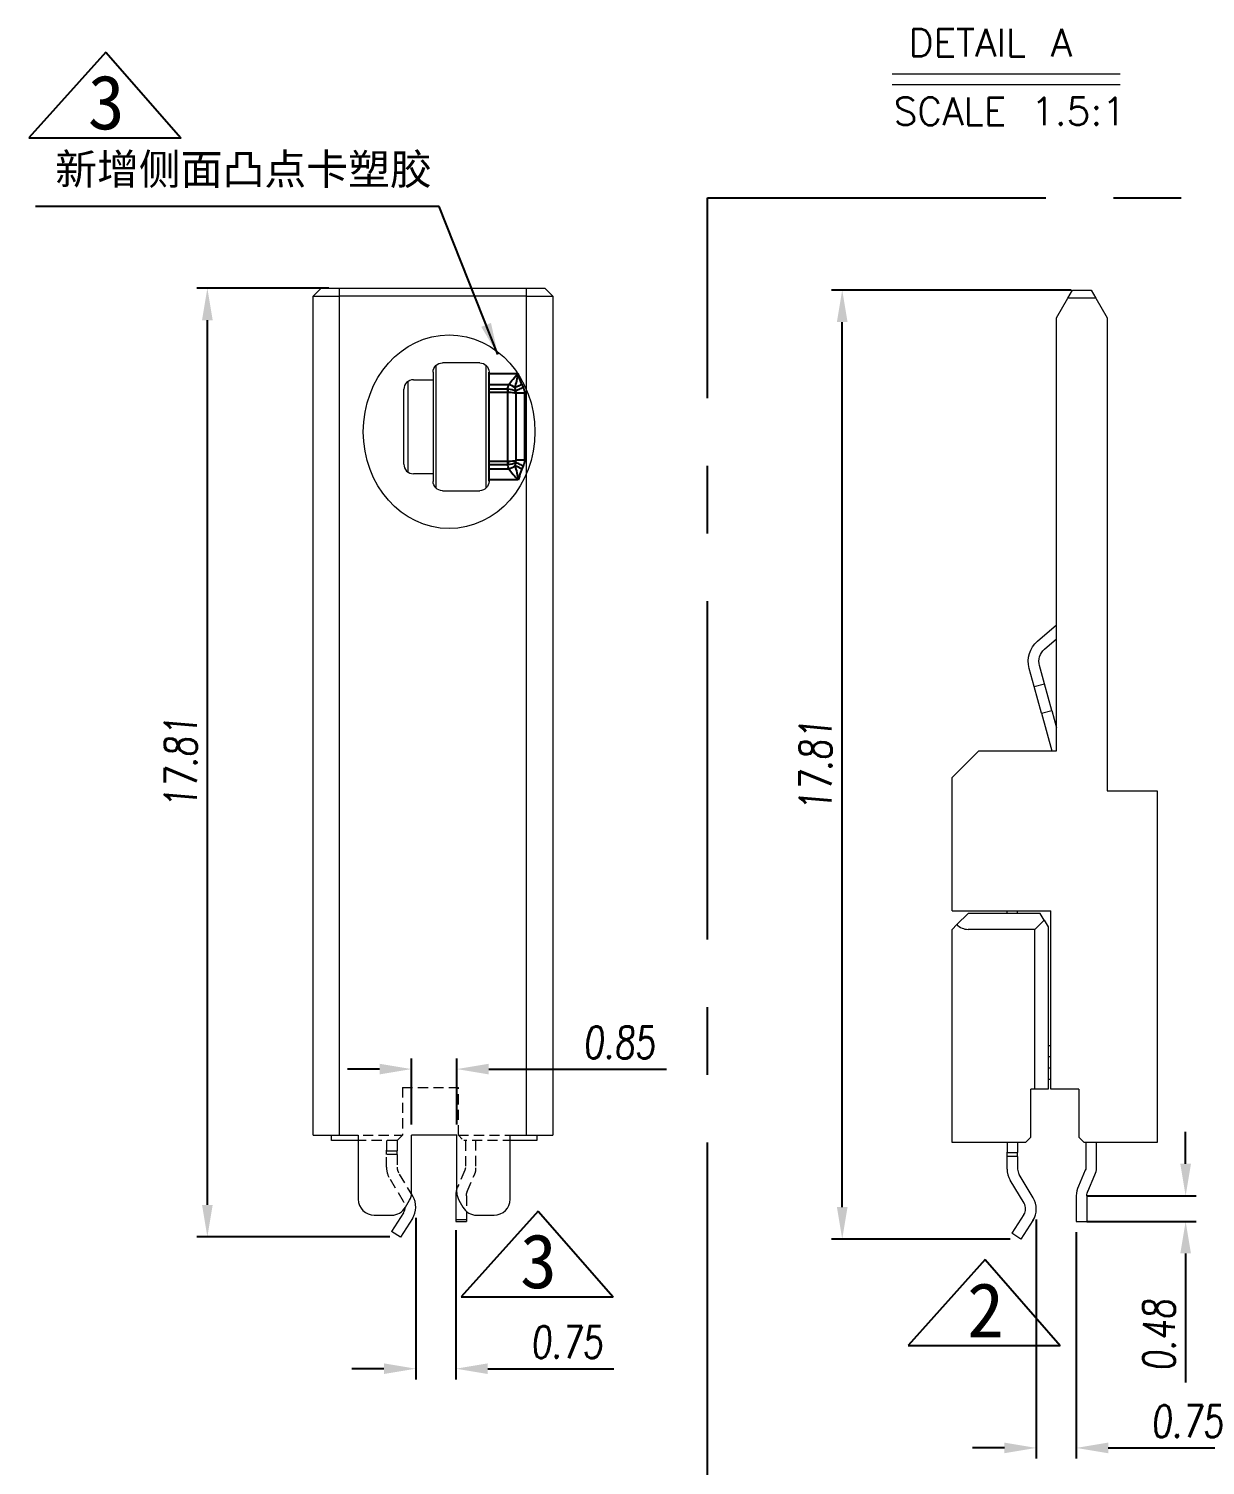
# Model space of a CAD drawing. Header units: millimetres. Extents: x 2027 to 2143, y 133 to 225.
# Drawn here: x 2055.79 to 2077.88, y 169.98 to 196.95 of the extents above; entities that cross this region are included whole.
import ezdxf

# ---------------------------------------------------------------- set-up
doc = ezdxf.new("R2010")
doc.units = ezdxf.units.MM
doc.linetypes.add('CENTER', pattern=[10.16, 6.35, -1.27, 1.27, -1.27])
doc.linetypes.add('HIDDEN', pattern=[9.525, 6.35, -3.175])
doc.layers.add('標注線DIMENSIONS', color=3, linetype='Continuous', lineweight=9)
doc.styles.add('2222', font='romans.shx', dxfattribs={"width": 0.75, "oblique": 5})
doc.styles.add('ROMANS', font='txt.shx', dxfattribs={"height": 0.6})
doc.styles.get("Standard").update_dxf_attribs({"font": 'romans.shx', "height": 0.6})
doc.dimstyles.new('1-1', dxfattribs={"dimscale": 4, "dimtxt": 0.15, "dimasz": 0.15, "dimexe": 0.05, "dimexo": 0.05, "dimgap": 0.05, "dimtad": 1, "dimzin": 0, "dimdsep": 46, "dimtxsty": '2222', "dimcen": 0.09, "dimclrd": 3, "dimclre": 3, "dimclrt": 256, "dimadec": 0, "dimazin": 0, "dimtp": 0.1, "dimtm": 0.1, "dimtfac": 1, "dimtofl": 0, "dimtmove": 0, "dimatfit": 3, "dimfxl": 0, "dimtolj": 1, "dimtzin": 0, "dimarcsym": 0})

# ---------------------------------------------------------------- blocks, each defined once
blk = doc.blocks.new('*D218')
at = {"color": 3, "lineweight": -2, "ltscale": 0.01}
for p, q in [((2077.51, 175.641), (2077.51, 176.241)), ((2075.656, 175.041), (2077.71, 175.041)), ((2075.656, 174.559), (2077.71, 174.559)), ((2077.51, 173.959), (2077.51, 171.535))]:
    blk.add_line(p, q, dxfattribs=at)
at = {"color": 3, "ltscale": 0.01}
for points in [[(2077.41, 175.641), (2077.61, 175.641), (2077.51, 175.041)], [(2077.41, 173.959), (2077.61, 173.959), (2077.51, 174.559)]]:
    blk.add_solid(points, dxfattribs=at)
at = {"layer": 'Defpoints', "color": 0, "ltscale": 0.01}
for p in [(2075.456, 175.041), (2077.51, 175.041), (2075.456, 174.559)]:
    blk.add_point(p, dxfattribs=at)
at = {"ltscale": 0.01, "insert": (2077.01, 172.421), "char_height": 0.6, "attachment_point": 5, "rotation": 90, "style": '2222'}
blk.add_mtext('\\A1;0.48', dxfattribs=at)
blk = doc.blocks.new('*D219')
at = {"color": 3, "lineweight": -2, "ltscale": 0.01}
for p, q in [((2061.426, 192.075), (2058.942, 192.075)), ((2059.142, 174.868), (2059.142, 191.475)), ((2062.571, 174.268), (2058.942, 174.268))]:
    blk.add_line(p, q, dxfattribs=at)
at = {"color": 3, "ltscale": 0.01}
for points in [[(2059.042, 191.475), (2059.242, 191.475), (2059.142, 192.075)], [(2059.042, 174.868), (2059.242, 174.868), (2059.142, 174.268)]]:
    blk.add_solid(points, dxfattribs=at)
at = {"layer": 'Defpoints', "color": 0, "ltscale": 0.01}
for p in [(2059.142, 192.075), (2061.626, 192.075), (2062.771, 174.268)]:
    blk.add_point(p, dxfattribs=at)
at = {"ltscale": 0.01, "insert": (2058.642, 183.172), "char_height": 0.6, "attachment_point": 5, "rotation": 90, "style": '2222'}
blk.add_mtext('\\A1;17.81', dxfattribs=at)
blk = doc.blocks.new('*D220')
at = {"color": 3, "lineweight": -2, "ltscale": 0.01}
for p, q in [((2075.361, 192.041), (2070.862, 192.041)), ((2071.062, 174.827), (2071.062, 191.441)), ((2074.215, 174.227), (2070.862, 174.227))]:
    blk.add_line(p, q, dxfattribs=at)
at = {"color": 3, "ltscale": 0.01}
for points in [[(2070.962, 191.441), (2071.162, 191.441), (2071.062, 192.041)], [(2070.962, 174.827), (2071.162, 174.827), (2071.062, 174.227)]]:
    blk.add_solid(points, dxfattribs=at)
at = {"layer": 'Defpoints', "color": 0, "ltscale": 0.01}
for p in [(2071.062, 192.041), (2075.561, 192.041), (2074.415, 174.227)]:
    blk.add_point(p, dxfattribs=at)
at = {"ltscale": 0.01, "insert": (2070.562, 183.113), "char_height": 0.6, "attachment_point": 5, "rotation": 90, "style": '2222'}
blk.add_mtext('\\A1;17.81', dxfattribs=at)
blk = doc.blocks.new('*D200')
at = {"color": 3, "lineweight": -2, "ltscale": 0.01}
for p, q in [((2062.976, 176.375), (2062.976, 177.618)), ((2063.826, 176.375), (2063.826, 177.618)), ((2062.376, 177.418), (2061.776, 177.418)), ((2064.426, 177.418), (2067.76, 177.418))]:
    blk.add_line(p, q, dxfattribs=at)
at = {"color": 3, "ltscale": 0.01}
for points in [[(2062.376, 177.518), (2062.376, 177.318), (2062.976, 177.418)], [(2064.426, 177.518), (2064.426, 177.318), (2063.826, 177.418)]]:
    blk.add_solid(points, dxfattribs=at)
at = {"layer": 'Defpoints', "color": 0, "ltscale": 0.01}
for p in [(2063.826, 177.418), (2062.976, 176.175), (2063.826, 176.175)]:
    blk.add_point(p, dxfattribs=at)
at = {"ltscale": 0.01, "insert": (2066.876, 177.918), "char_height": 0.6, "attachment_point": 5, "style": '2222'}
blk.add_mtext('\\A1;0.85', dxfattribs=at)
blk = doc.blocks.new('*D223')
at = {"color": 3, "lineweight": -2, "ltscale": 0.01}
for p, q in [((2074.706, 174.595), (2074.706, 170.107)), ((2075.456, 174.359), (2075.456, 170.107)), ((2074.106, 170.307), (2073.506, 170.307)), ((2076.056, 170.307), (2078.424, 170.307))]:
    blk.add_line(p, q, dxfattribs=at)
at = {"color": 3, "ltscale": 0.01}
for points in [[(2074.106, 170.407), (2074.106, 170.207), (2074.706, 170.307)], [(2076.056, 170.407), (2076.056, 170.207), (2075.456, 170.307)]]:
    blk.add_solid(points, dxfattribs=at)
at = {"layer": 'Defpoints', "color": 0, "ltscale": 0.01}
for p in [(2074.706, 174.795), (2075.456, 174.559), (2075.456, 170.307)]:
    blk.add_point(p, dxfattribs=at)
at = {"ltscale": 0.01, "insert": (2077.54, 170.807), "char_height": 0.6, "attachment_point": 5, "style": '2222'}
blk.add_mtext('\\A1;0.75', dxfattribs=at)
blk = doc.blocks.new('*D236')
at = {"color": 3, "lineweight": -2, "ltscale": 0.01}
for p, q in [((2063.056, 174.628), (2063.056, 171.594)), ((2063.806, 174.393), (2063.806, 171.594)), ((2062.456, 171.794), (2061.856, 171.794)), ((2064.406, 171.794), (2066.775, 171.794))]:
    blk.add_line(p, q, dxfattribs=at)
at = {"color": 3, "ltscale": 0.01}
for points in [[(2062.456, 171.894), (2062.456, 171.694), (2063.056, 171.794)], [(2064.406, 171.894), (2064.406, 171.694), (2063.806, 171.794)]]:
    blk.add_solid(points, dxfattribs=at)
at = {"layer": 'Defpoints', "color": 0, "ltscale": 0.01}
for p in [(2063.056, 174.828), (2063.806, 174.593), (2063.806, 171.794)]:
    blk.add_point(p, dxfattribs=at)
at = {"ltscale": 0.01, "insert": (2065.89, 172.294), "char_height": 0.6, "attachment_point": 5, "style": '2222'}
blk.add_mtext('\\A1;0.75', dxfattribs=at)

msp = doc.modelspace()

# ---------------------------------------------------------------- linework, layer by layer
at = {"ltscale": 0.01}
for p, q in [((2057.236, 196.504), (2055.788, 194.895)), ((2057.236, 196.504), (2058.643, 194.895)), ((2055.788, 194.895), (2058.651, 194.895)), ((2065.352, 174.751), (2063.905, 173.142)), ((2065.352, 174.751), (2066.759, 173.142)), ((2073.745, 173.841), (2072.298, 172.232)), ((2073.745, 173.841), (2075.152, 172.232)), ((2063.905, 173.142), (2066.759, 173.142)), ((2072.298, 172.232), (2075.152, 172.232))]:
    msp.add_line(p, q, dxfattribs=at)
at = {"color": 0, "linetype": 'Continuous', "lineweight": 15}
for p, q in [((2061.126, 191.925), (2061.276, 192.075)), ((2061.276, 192.075), (2061.626, 192.075)), ((2061.626, 192.075), (2065.126, 192.075)), ((2061.626, 176.175), (2061.626, 192.075)), ((2065.126, 192.075), (2065.126, 176.175)), ((2065.126, 192.075), (2065.476, 192.075)), ((2065.626, 191.925), (2065.476, 192.075)), ((2075.299, 191.891), (2075.386, 192.041)), ((2075.386, 192.041), (2075.736, 192.041)), ((2075.736, 192.041), (2075.822, 191.891)), ((2061.126, 191.925), (2061.626, 191.925)), ((2061.126, 176.175), (2061.126, 191.925)), ((2065.126, 191.925), (2061.626, 191.925)), ((2065.126, 191.925), (2065.626, 191.925)), ((2065.626, 191.925), (2065.626, 176.175)), ((2075.086, 191.522), (2075.299, 191.891)), ((2075.822, 191.891), (2075.299, 191.891)), ((2075.822, 191.891), (2076.036, 191.522)), ((2075.086, 183.391), (2075.086, 191.522)), ((2076.036, 191.522), (2076.036, 182.642)), ((2064.256, 190.675), (2063.556, 190.675)), ((2063.381, 190.5), (2063.381, 190.475)), ((2063.381, 190.475), (2063.381, 190.265)), ((2063.436, 188.322), (2063.436, 190.627)), ((2064.376, 188.322), (2064.376, 190.627)), ((2064.43, 190.501), (2064.43, 188.451)), ((2064.431, 190.5), (2064.431, 188.45)), ((2062.831, 188.771), (2062.831, 190.178)), ((2062.906, 190.324), (2062.906, 188.625)), ((2063.011, 190.358), (2063.381, 190.358)), ((2063.381, 190.265), (2063.381, 190.185)), ((2063.381, 190.185), (2063.381, 190.125)), ((2063.381, 190.125), (2063.381, 188.825)), ((2063.381, 188.825), (2063.381, 188.765)), ((2063.381, 188.765), (2063.381, 188.685)), ((2063.381, 188.591), (2063.011, 188.591)), ((2063.381, 188.685), (2063.381, 188.475)), ((2063.381, 188.475), (2063.381, 188.45)), ((2063.556, 188.275), (2064.256, 188.275)), ((2074.729, 185.449), (2075.086, 185.758)), ((2074.859, 185.298), (2075.086, 185.494)), ((2074.859, 184.651), (2074.766, 184.992)), ((2074.666, 184.598), (2074.573, 184.939)), ((2074.666, 184.598), (2074.859, 184.651)), ((2074.803, 184.098), (2074.666, 184.598)), ((2074.996, 184.151), (2074.859, 184.651)), ((2074.803, 184.098), (2074.996, 184.151)), ((2074.803, 184.098), (2074.996, 183.391)), ((2074.996, 184.151), (2075.086, 183.823)), ((2073.626, 183.391), (2073.426, 183.191)), ((2073.626, 183.391), (2075.086, 183.391)), ((2073.426, 183.191), (2073.126, 182.891)), ((2073.126, 180.391), (2073.126, 182.891)), ((2076.036, 182.642), (2076.676, 182.642)), ((2076.676, 182.642), (2076.976, 182.642)), ((2076.976, 182.642), (2076.976, 176.041)), ((2073.126, 180.391), (2073.426, 180.391)), ((2073.213, 180.129), (2073.126, 180.041)), ((2073.426, 180.341), (2073.213, 180.129)), ((2073.426, 180.391), (2074.976, 180.391)), ((2074.776, 180.341), (2073.426, 180.341)), ((2074.156, 180.341), (2074.156, 180.391)), ((2074.356, 180.341), (2074.356, 180.391)), ((2074.676, 180.041), (2074.851, 180.216)), ((2074.851, 180.216), (2074.776, 180.341)), ((2074.851, 180.216), (2074.926, 180.091)), ((2074.976, 177.041), (2074.976, 180.391)), ((2073.126, 176.041), (2073.126, 180.041)), ((2074.676, 180.041), (2073.426, 180.041)), ((2074.676, 177.041), (2074.676, 180.041)), ((2074.926, 180.091), (2074.926, 177.041)), ((2074.976, 177.854), (2074.926, 177.854)), ((2074.976, 177.647), (2074.926, 177.647)), ((2074.976, 177.436), (2074.926, 177.436)), ((2074.926, 177.229), (2074.976, 177.229)), ((2074.606, 176.141), (2074.606, 177.041)), ((2074.676, 177.041), (2074.606, 177.041)), ((2074.926, 177.041), (2074.676, 177.041)), ((2075.506, 177.041), (2074.976, 177.041)), ((2075.506, 177.041), (2075.506, 176.141)), ((2061.126, 176.175), (2061.626, 176.175)), ((2061.476, 176.075), (2061.476, 176.175)), ((2061.626, 176.175), (2061.976, 176.175)), ((2061.976, 176.175), (2061.976, 174.975)), ((2062.976, 175.104), (2062.976, 176.175)), ((2063.826, 176.175), (2062.976, 176.175)), ((2063.826, 175.104), (2063.826, 176.175)), ((2064.826, 174.975), (2064.826, 176.175)), ((2064.826, 176.175), (2065.126, 176.175)), ((2065.126, 176.175), (2065.626, 176.175)), ((2065.326, 176.175), (2065.326, 176.075)), ((2074.506, 176.041), (2074.606, 176.141)), ((2075.506, 176.141), (2075.606, 176.041)), ((2061.776, 176.075), (2061.476, 176.075)), ((2061.976, 176.075), (2061.776, 176.075)), ((2065.026, 176.075), (2064.826, 176.075)), ((2065.326, 176.075), (2065.026, 176.075)), ((2073.426, 176.041), (2073.126, 176.041)), ((2074.506, 176.041), (2073.426, 176.041)), ((2074.156, 176.041), (2074.156, 175.851)), ((2074.156, 175.779), (2074.156, 175.861)), ((2074.156, 175.851), (2074.356, 175.851)), ((2074.356, 176.041), (2074.356, 175.851)), ((2074.356, 175.779), (2074.356, 175.851)), ((2076.676, 176.041), (2075.606, 176.041)), ((2075.636, 176.041), (2075.636, 175.564)), ((2075.836, 175.564), (2075.836, 176.041)), ((2076.976, 176.041), (2076.676, 176.041)), ((2074.356, 175.779), (2074.156, 175.779)), ((2074.156, 175.541), (2074.156, 175.779)), ((2074.356, 175.779), (2074.356, 175.541)), ((2074.477, 174.898), (2074.213, 175.334)), ((2074.648, 175.002), (2074.384, 175.438)), ((2075.625, 175.52), (2075.497, 175.218)), ((2075.671, 175.119), (2075.805, 175.432)), ((2062.998, 175.035), (2062.974, 175.075)), ((2063.806, 175.041), (2063.806, 174.559)), ((2075.456, 175.041), (2075.456, 174.559)), ((2075.656, 175.041), (2075.656, 174.559)), ((2062.862, 174.826), (2062.936, 174.956)), ((2063.865, 174.956), (2063.939, 174.826)), ((2064.006, 174.746), (2064.006, 174.559)), ((2062.276, 174.675), (2062.602, 174.675)), ((2062.824, 174.72), (2062.597, 174.369)), ((2062.824, 174.72), (2062.597, 174.369)), ((2062.992, 174.612), (2062.766, 174.26)), ((2062.992, 174.612), (2062.766, 174.26)), ((2063.001, 174.626), (2062.992, 174.612)), ((2063.806, 174.593), (2064.006, 174.593)), ((2063.806, 174.559), (2064.006, 174.559)), ((2064.2, 174.675), (2064.526, 174.675)), ((2074.474, 174.686), (2074.247, 174.335)), ((2074.642, 174.578), (2074.415, 174.227)), ((2074.651, 174.592), (2074.642, 174.578)), ((2075.456, 174.559), (2075.656, 174.559)), ((2062.766, 174.26), (2062.597, 174.369)), ((2062.766, 174.26), (2062.597, 174.369)), ((2074.415, 174.227), (2074.247, 174.335))]:
    msp.add_line(p, q, dxfattribs=at)
at = {"color": 1}
for p, q in [((2064.43, 190.501), (2064.43, 190.476)), ((2064.43, 190.476), (2064.43, 190.266)), ((2064.43, 190.476), (2064.98, 190.476)), ((2064.43, 190.266), (2064.43, 190.186)), ((2064.43, 190.266), (2064.801, 190.266)), ((2064.43, 190.186), (2064.43, 190.126)), ((2064.43, 190.186), (2064.782, 190.186)), ((2064.43, 190.126), (2064.43, 188.826)), ((2064.43, 190.126), (2064.782, 190.126)), ((2064.782, 190.126), (2064.782, 190.186)), ((2064.786, 188.826), (2064.786, 190.126)), ((2064.942, 188.845), (2064.942, 190.107)), ((2065.098, 190.107), (2064.942, 190.107)), ((2065.098, 190.107), (2065.098, 188.845)), ((2064.43, 188.826), (2064.43, 188.766)), ((2064.43, 188.826), (2064.782, 188.826)), ((2064.43, 188.766), (2064.43, 188.686)), ((2064.43, 188.766), (2064.782, 188.766)), ((2064.782, 188.766), (2064.782, 188.826)), ((2065.098, 188.845), (2064.942, 188.845)), ((2064.43, 188.686), (2064.43, 188.476)), ((2064.43, 188.686), (2064.801, 188.686)), ((2064.43, 188.476), (2064.43, 188.451)), ((2064.98, 188.476), (2064.43, 188.476))]:
    msp.add_line(p, q, dxfattribs=at)
at = {"color": 8, "linetype": 'HIDDEN', "lineweight": 15, "ltscale": 0.03}
for p, q in [((2062.806, 177.075), (2062.806, 176.175)), ((2062.806, 177.075), (2063.856, 177.075)), ((2063.856, 176.175), (2063.856, 177.075)), ((2061.776, 176.175), (2062.806, 176.175)), ((2062.706, 176.075), (2062.806, 176.175)), ((2063.856, 176.175), (2065.056, 176.175)), ((2062.706, 176.075), (2061.979, 176.075)), ((2062.506, 176.075), (2062.506, 175.895)), ((2062.506, 175.895), (2062.511, 175.895)), ((2062.506, 175.812), (2062.506, 175.895)), ((2062.706, 175.812), (2062.506, 175.812)), ((2062.506, 175.575), (2062.506, 175.812)), ((2062.511, 175.885), (2062.511, 175.895)), ((2062.511, 175.885), (2062.706, 175.885)), ((2062.706, 176.075), (2062.706, 175.885)), ((2062.706, 175.812), (2062.706, 175.885)), ((2062.706, 175.812), (2062.706, 175.575)), ((2064.883, 176.075), (2063.956, 176.075)), ((2063.986, 176.075), (2063.986, 175.598)), ((2064.186, 175.598), (2064.186, 176.075)), ((2062.827, 174.932), (2062.563, 175.368)), ((2062.998, 175.035), (2062.735, 175.471)), ((2063.975, 175.52), (2063.847, 175.218)), ((2064.021, 175.119), (2064.155, 175.432)), ((2064.006, 175.041), (2064.006, 174.746))]:
    msp.add_line(p, q, dxfattribs=at)
at = {"color": 8, "linetype": 'HIDDEN', "lineweight": 15, "ltscale": 0.005}
msp.add_line((2063.856, 176.175), (2063.956, 176.075), dxfattribs=at)
at = {"color": 2, "linetype": 'CENTER'}
msp.add_lwpolyline([(2068.535, 193.774), (2079.694, 193.774), (2079.694, 169.692), (2068.535, 169.692)], close=True, dxfattribs=at)
at = {"color": 1, "flags": 128}
for points in [[(2064.786, 190.126), (2064.786, 190.134), (2064.787, 190.142), (2064.788, 190.15), (2064.788, 190.157), (2064.789, 190.165), (2064.789, 190.172), (2064.79, 190.179), (2064.79, 190.185)], [(2065.047, 190.271), (2065.03, 190.262), (2065.013, 190.253), (2064.997, 190.245), (2064.981, 190.237), (2064.965, 190.229), (2064.95, 190.222), (2064.937, 190.215), (2064.924, 190.208)], [(2065.074, 190.213), (2065.053, 190.203), (2065.032, 190.193), (2065.012, 190.184), (2064.993, 190.175), (2064.975, 190.166), (2064.958, 190.159), (2064.942, 190.151), (2064.929, 190.145)], [(2064.786, 188.826), (2064.786, 188.818), (2064.787, 188.81), (2064.788, 188.802), (2064.788, 188.795), (2064.789, 188.787), (2064.789, 188.78), (2064.79, 188.773), (2064.79, 188.766)], [(2065.074, 188.739), (2065.053, 188.749), (2065.032, 188.758), (2065.012, 188.768), (2064.993, 188.777), (2064.975, 188.785), (2064.958, 188.793), (2064.942, 188.801), (2064.929, 188.807)], [(2065.047, 188.681), (2065.03, 188.69), (2065.013, 188.698), (2064.997, 188.707), (2064.981, 188.715), (2064.965, 188.723), (2064.95, 188.73), (2064.937, 188.737), (2064.924, 188.744)]]:
    msp.add_lwpolyline(points, dxfattribs=at)
at = {"color": 0, "linetype": 'Continuous', "lineweight": 15, "extrusion": (0, 0, -1)}
for centre, radius, start, end in [((-2063.556, 190.5), 0.175, 0, 90), ((-2064.256, 190.5), 0.175, 90, 180), ((-2063.556, 188.45), 0.175, 270, 0), ((-2064.256, 188.45), 0.175, 180, 270), ((-2075.856, 175.043), 0.2, 359.3845, 26.1675)]:
    msp.add_arc(centre, radius, start, end, dxfattribs=at)
at = {"color": 0, "linetype": 'Continuous', "lineweight": 15}
for centre, radius, start, end in [((2063.011, 190.178), 0.18, 90, 180), ((2063.011, 188.771), 0.18, 180, 270), ((2073.426, 180.341), 0.3, 225, 270), ((2074.556, 175.541), 0.4, 180.0092, 211.1394), ((2074.556, 175.541), 0.2, 180.0183, 211.1394), ((2075.536, 175.564), 0.3, 333.8325, 360), ((2062.676, 175.104), 0.3, 330.2551, 0), ((2062.656, 174.828), 0.4, 327.21, 31.1394), ((2062.656, 174.828), 0.4, 327.21, 31.1394), ((2064.126, 175.104), 0.3, 180, 209.7449), ((2075.856, 175.041), 0.4, 153.8325, 180), ((2062.276, 174.975), 0.3, 180, 270), ((2062.602, 174.975), 0.3, 270, 330.2551), ((2062.656, 174.828), 0.2, 327.21, 356.0366), ((2064.2, 174.975), 0.3, 209.7449, 270), ((2064.526, 174.975), 0.3, 270, 0), ((2074.306, 174.795), 0.2, 327.21, 31.1394), ((2074.306, 174.795), 0.4, 327.21, 31.1394)]:
    msp.add_arc(centre, radius, start, end, dxfattribs=at)
at = {"color": 1}
for centre, start, end in [((2064.723, 189.941), 53.1267, 76.5726), ((2064.723, 189.011), 283.4274, 306.8733)]:
    msp.add_arc(centre, 0.334, start, end, dxfattribs=at)
at = {"color": 0, "linetype": 'Continuous', "lineweight": 15, "extrusion": (6.12323e-17, 0, -1)}
for centre, radius, start, end in [((-2075.056, 185.071), 0.5, 344.7175, 49.1617), ((-2075.056, 185.071), 0.3, 344.7175, 49.086), ((-2075.536, 175.564), 0.1, 180, 206.1675)]:
    msp.add_arc(centre, radius, start, end, dxfattribs=at)
at = {"color": 8, "linetype": 'HIDDEN', "lineweight": 15, "ltscale": 0.03}
for centre, radius, start, end in [((2062.906, 175.575), 0.4, 180.0092, 211.1394), ((2062.906, 175.575), 0.2, 180.0183, 211.1394), ((2063.886, 175.564), 0.3, 333.8325, 360), ((2064.206, 175.041), 0.4, 153.8325, 180)]:
    msp.add_arc(centre, radius, start, end, dxfattribs=at)
at = {"color": 8, "linetype": 'HIDDEN', "lineweight": 15, "ltscale": 0.03, "extrusion": (6.12323e-17, 0, -1)}
msp.add_arc((-2063.886, 175.564), 0.1, 180, 206.1675, dxfattribs=at)
at = {"color": 8, "linetype": 'HIDDEN', "lineweight": 15, "ltscale": 0.03, "extrusion": (0, 0, -1)}
msp.add_arc((-2064.206, 175.043), 0.2, 359.3845, 26.1675, dxfattribs=at)
at = {"color": 8, "linetype": 'HIDDEN', "lineweight": 15, "ltscale": 0.005}
msp.add_arc((2062.656, 174.828), 0.2, 327.21, 31.1394, dxfattribs=at)
at = {"color": 6, "linetype": 'Continuous', "lineweight": 15}
msp.add_ellipse((2063.681, 189.382), major_axis=(0, -1.818), ratio=0.886463, dxfattribs=at)
at = {"color": 1}
for points, knots in [([(2064.801, 190.266), (2064.822, 190.301), (2064.851, 190.336), (2064.914, 190.406), (2064.947, 190.441), (2064.98, 190.476)], [0, 0, 0, 0, 0.5, 0.5, 1, 1, 1, 1]), ([(2064.924, 190.208), (2064.933, 190.248), (2064.941, 190.294), (2064.96, 190.384), (2064.97, 190.43), (2064.98, 190.476)], [0, 0, 0, 0, 0.5, 0.5, 1, 1, 1, 1]), ([(2065.047, 190.271), (2065.036, 190.291), (2065.029, 190.312), (2065.022, 190.334), (2065.014, 190.357), (2065.007, 190.381), (2065, 190.405), (2064.993, 190.428), (2064.986, 190.452), (2064.98, 190.476)], [0, 0, 0, 0, 0.0000678879, 0.0000678879, 0.0000678879, 0.0001419785, 0.0001419785, 0.0001419785, 0.0002161273, 0.0002161273, 0.0002161273, 0.0002161273]), ([(2064.942, 190.107), (2064.941, 190.116), (2064.939, 190.125), (2064.935, 190.133), (2064.933, 190.137), (2064.931, 190.141), (2064.929, 190.145)], [0, 0, 0, 0, 0.00002672115, 0.00002672115, 0.00002672115, 0.00004052816, 0.00004052816, 0.00004052816, 0.00004052816]), ([(2064.929, 188.807), (2064.934, 188.816), (2064.939, 188.826), (2064.941, 188.836), (2064.941, 188.839), (2064.942, 188.842), (2064.942, 188.845)], [0, 0, 0, 0, 0.0000320267, 0.0000320267, 0.0000320267, 0.00004047984, 0.00004047984, 0.00004047984, 0.00004047984]), ([(2064.801, 188.686), (2064.822, 188.651), (2064.851, 188.616), (2064.914, 188.545), (2064.947, 188.511), (2064.98, 188.476)], [0, 0, 0, 0, 0.5, 0.5, 1, 1, 1, 1]), ([(2064.924, 188.744), (2064.933, 188.704), (2064.941, 188.658), (2064.96, 188.568), (2064.97, 188.522), (2064.98, 188.476)], [0, 0, 0, 0, 0.5, 0.5, 1, 1, 1, 1]), ([(2065.047, 188.681), (2065.036, 188.661), (2065.029, 188.639), (2065.022, 188.618), (2065.014, 188.595), (2065.007, 188.571), (2065, 188.547), (2064.993, 188.523), (2064.986, 188.5), (2064.98, 188.476)], [0, 0, 0, 0, 0.0000678929, 0.0000678929, 0.0000678929, 0.000141981, 0.000141981, 0.000141981, 0.0002161273, 0.0002161273, 0.0002161273, 0.0002161273])]:
    msp.add_open_spline(points, degree=3, knots=knots, dxfattribs=at)
for points in [[(2064.782, 190.186), (2064.785, 190.213), (2064.791, 190.24), (2064.801, 190.266)], [(2064.782, 190.186), (2064.785, 190.186), (2064.787, 190.186), (2064.79, 190.185)], [(2064.786, 190.126), (2064.785, 190.126), (2064.783, 190.126), (2064.782, 190.126)], [(2064.786, 190.126), (2064.847, 190.124), (2064.905, 190.117), (2064.942, 190.107)], [(2064.79, 190.185), (2064.842, 190.181), (2064.893, 190.166), (2064.929, 190.145)], [(2064.929, 190.145), (2064.926, 190.166), (2064.925, 190.187), (2064.924, 190.208)], [(2065.047, 190.271), (2065.056, 190.252), (2065.065, 190.232), (2065.074, 190.213)], [(2065.074, 190.213), (2065.09, 190.18), (2065.098, 190.144), (2065.098, 190.107)], [(2064.782, 188.826), (2064.783, 188.826), (2064.785, 188.826), (2064.786, 188.826)], [(2064.801, 188.686), (2064.791, 188.712), (2064.785, 188.739), (2064.782, 188.766)], [(2064.79, 188.766), (2064.787, 188.766), (2064.785, 188.766), (2064.782, 188.766)], [(2064.786, 188.826), (2064.847, 188.828), (2064.905, 188.835), (2064.942, 188.845)], [(2064.79, 188.766), (2064.842, 188.771), (2064.893, 188.785), (2064.929, 188.807)], [(2064.924, 188.744), (2064.925, 188.765), (2064.926, 188.786), (2064.929, 188.807)], [(2065.098, 188.845), (2065.098, 188.808), (2065.09, 188.772), (2065.074, 188.739)], [(2065.074, 188.739), (2065.065, 188.72), (2065.056, 188.7), (2065.047, 188.681)]]:
    msp.add_open_spline(points, degree=3, dxfattribs=at)
at = {"layer": '標注線DIMENSIONS'}
for p, q in [((2072, 196.097), (2076.279, 196.097)), ((2072, 195.898), (2076.279, 195.898))]:
    msp.add_line(p, q, dxfattribs=at)

# ---------------------------------------------------------------- texts
at = {"color": 7, "char_height": 1.0193, "width": 1.05183, "attachment_point": 5}
for s, insert in [('{\\fSimSun|b0|i0|c134|p2;3}', (2057.244, 195.558)), ('{\\fSimSun|b0|i0|c134|p2;3}', (2065.36, 173.805)), ('{\\fSimSun|b0|i0|c134|p2;2}', (2073.753, 172.895))]:
    msp.add_mtext(s, dxfattribs=dict(at, insert=insert))
at = {"ltscale": 0.01, "insert": (2056.285, 194.597), "char_height": 0.576, "width": 26.95122, "attachment_point": 1, "style": 'ROMANS'}
msp.add_mtext('{\\fSimSun|b0|i0|c134|p2;新增侧面凸点卡塑胶}', dxfattribs=at)
at = {"layer": '標注線DIMENSIONS', "style": 'ROMANS'}
for s, p in [('DETAIL A', (2072.308, 196.426)), ('SCALE 1.5:1', (2072.025, 195.138))]:
    msp.add_text(s, height=0.52, dxfattribs=at).set_placement(p)

# ---------------------------------------------------------------- dimensions: what is measured, and where the dimension line sits
at = {"ltscale": 0.01}
dim = msp.add_linear_dim(base=(2059.142, 192.075), p1=(2062.771, 174.268), p2=(2061.626, 192.075), angle=90, dimstyle='1-1', dxfattribs=at)
dim.commit()
dim.dimension.update_dxf_attribs({"geometry": '*D219', "text_midpoint": (2058.642, 183.172)})
for base, p1, p2, picture, middle in [((2071.062, 192.041), (2074.415, 174.227), (2075.561, 192.041), '*D220', (2071.062, 183.113)), ((2077.51, 175.041), (2075.456, 174.559), (2075.456, 175.041), '*D218', (2077.51, 172.421))]:
    dim = msp.add_linear_dim(base=base, p1=p1, p2=p2, angle=90, dimstyle='1-1', dxfattribs=at)
    dim.commit()
    dim.dimension.update_dxf_attribs({"geometry": picture, "text_midpoint": middle, "dimtype": 160})
dim = msp.add_linear_dim(base=(2063.826, 177.418), p1=(2062.976, 176.175), p2=(2063.826, 176.175), dimstyle='1-1', dxfattribs=at)
dim.commit()
dim.dimension.update_dxf_attribs({"geometry": '*D200', "text_midpoint": (2066.876, 177.418), "dimtype": 160})
for base, p1, p2, picture, middle in [((2063.806, 171.794), (2063.056, 174.828), (2063.806, 174.593), '*D236', (2065.89, 172.294)), ((2075.456, 170.307), (2074.706, 174.795), (2075.456, 174.559), '*D223', (2077.54, 170.807))]:
    dim = msp.add_linear_dim(base=base, p1=p1, p2=p2, dimstyle='1-1', dxfattribs=at)
    dim.commit()
    dim.dimension.update_dxf_attribs({"geometry": picture, "text_midpoint": middle})

# ---------------------------------------------------------------- leaders
msp.add_leader([(2064.597, 190.829), (2063.495, 193.612), (2055.918, 193.612)], dimstyle='1-1', override={"dimgap": 0.05, "dimtad": 0}, dxfattribs=at)

doc.saveas('drawing.dxf')
